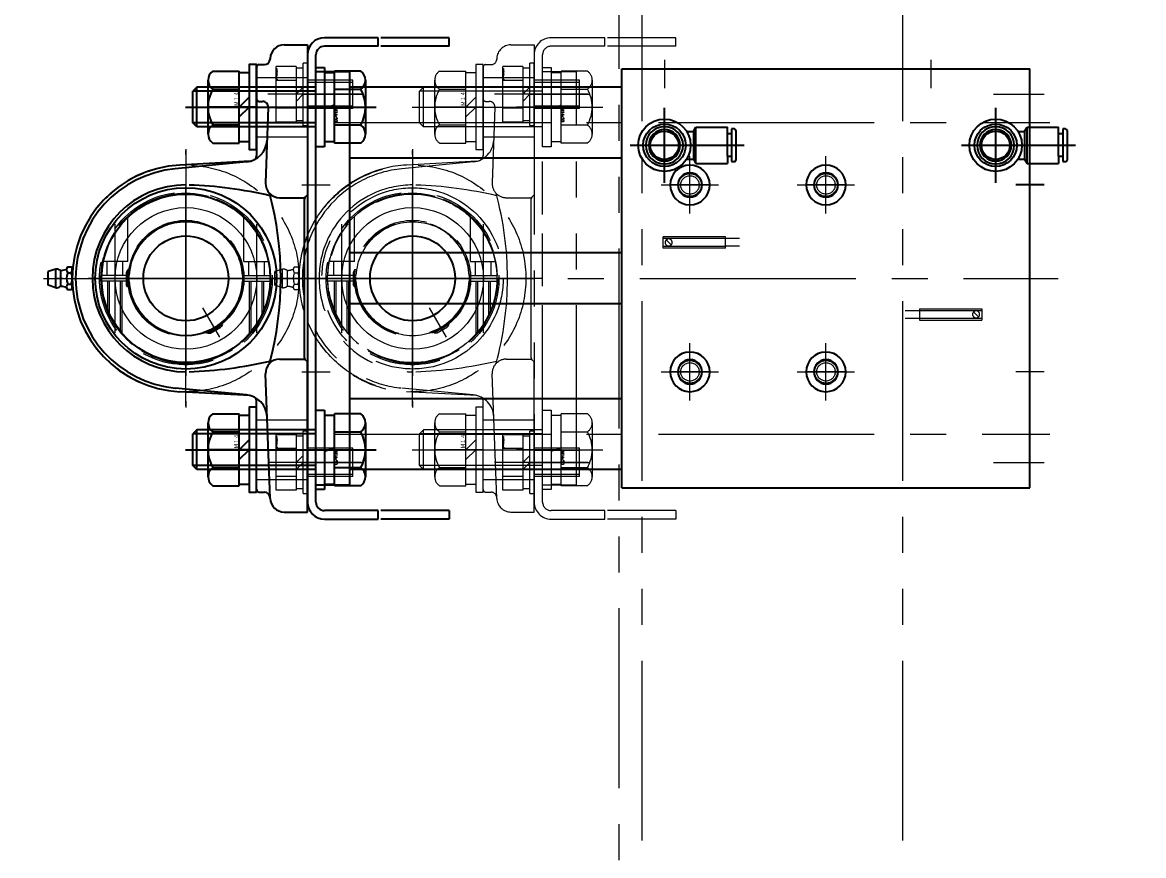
# Model space of a CAD drawing. Header units: millimetres. Extents: x -8731 to 85711, y -14522 to 31379.
# Drawn here: x 57455.9 to 57851.6, y 2133.4 to 2427.6 of the extents above; entities that cross this region are included whole.
import ezdxf
from ezdxf import colors
from ezdxf.entities.mleader import LeaderData, LeaderLine
from ezdxf.enums import TextEntityAlignment as Align
from ezdxf.math import Vec2, Vec3

# ---------------------------------------------------------------- set-up
doc = ezdxf.new("R2010")
doc.units = ezdxf.units.MM
doc.header["$LTSCALE"] = 4
doc.header["$PDMODE"] = 99
doc.header["$PDSIZE"] = 1
for name, pattern in [('CENTER2', [28.575, 19.05, -3.175, 3.175, -3.175]), ('HIDDEN', [9.525, 6.35, -3.175]), ('PHANTOM2', [31.75, 15.875, -3.175, 3.175, -3.175, 3.175, -3.175])]:
    doc.linetypes.add(name, pattern=pattern)
for name, color, linetype, lineweight in [('01_NORMAL', 7, 'Continuous', 25), ('04_HIDDEN', 2, 'HIDDEN', 13), ('05_CENTER', 4, 'CENTER2', 13), ('06_PHANTOM', 2, 'PHANTOM2', 13), ('08_DIM', 3, 'Continuous', 13)]:
    doc.layers.add(name, color=color, linetype=linetype, lineweight=lineweight)
doc.layers.add('10_DRAFT', color=8, linetype='Continuous', lineweight=0, plot=False)
doc.styles.add('KANJI0', font='txt.shx', dxfattribs={"width": 0.9, "height": 30, "bigfont": 'bigfont'})
doc.styles.add('KSS_TXT', font='txt.shx', dxfattribs={"bigfont": 'extfont2.shx'})
doc.styles.add('KSS_TXT_L', font='txt.shx', dxfattribs={"height": 9, "bigfont": 'extfont2.shx'})
doc.styles.get("Standard").update_dxf_attribs({"font": 'txt.shx', "bigfont": 'extfont2.shx'})
doc.dimstyles.new('KSS_DIM', dxfattribs={"dimscale": 3, "dimtxt": 3, "dimasz": 2.5, "dimexe": 1.25, "dimexo": 0.625, "dimtad": 1, "dimdsep": 46, "dimtxsty": 'KSS_TXT', "dimblk": 'OPEN30', "dimcen": 0, "dimazin": 2, "dimtfac": 0.75, "dimtmove": 0, "dimatfit": 3, "dimldrblk": 'OPEN30', "dimfxl": 1, "dimtolj": 1, "dimarcsym": 0})

# ---------------------------------------------------------------- blocks, each defined once
blk = doc.blocks.new('_Open30')
at = {"color": 0, "linetype": 'ByBlock', "lineweight": -2}
for p, q in [((-1, 0.268), (0, 0)), ((0, 0), (-1, -0.268)), ((0, 0), (-1, 0))]:
    blk.add_line(p, q, dxfattribs=at)
blk = doc.blocks.new('*D1106')
at = {"layer": '08_DIM', "color": 0, "lineweight": -2, "transparency": 16777216}
for p, q in [((57772.8, 2837.23), (58102.79, 2837.23)), ((58090.29, 1912.23), (58090.29, 2812.23)), ((57785.3, 1887.23), (58102.79, 1887.23))]:
    blk.add_line(p, q, dxfattribs=at)
at = {"layer": 'Defpoints', "color": 0, "transparency": 16777216}
for p in [(57766.55, 2837.23), (58090.29, 2837.23), (57779.05, 1887.23)]:
    blk.add_point(p, dxfattribs=at)
at = {"layer": '08_DIM', "color": 0, "lineweight": -2, "transparency": 16777216, "xscale": 25, "yscale": 25, "zscale": 25}
for p, rotation in [((58090.29, 2837.23), 90), ((58090.29, 1887.23), 270)]:
    blk.add_blockref('_Open30', p, dxfattribs=dict(at, rotation=rotation))
at = {"layer": '08_DIM', "color": 0, "transparency": 16777216, "insert": (58069.02, 2362.23), "char_height": 30, "attachment_point": 5, "rotation": 90, "style": 'KSS_TXT'}
blk.add_mtext('\\A1;950', dxfattribs=at)
blk = doc.blocks.new('M8Tz_1_1_1')
at = {"color": 0}
for radius in [4, 3.25]:
    blk.add_circle((0, 0), radius, dxfattribs=at)
at = {"layer": '05_CENTER'}
for p, q in [((0, -6.92), (0, 6.92)), ((6.92, 0), (-6.92, 0))]:
    blk.add_line(p, q, dxfattribs=at)
blk = doc.blocks.new('A$C27AD2B2D_1_1_1')
at = {"color": 0}
blk.add_line((2558, 950), (2558, 16), dxfattribs=at)
blk.add_lwpolyline([(2550, 950), (2650, 950), (2650, 16), (2550, 16)], close=True, dxfattribs=at)
for p in [(2575, 483), (2623, 483), (2575, 417), (2623, 417)]:
    blk.add_blockref('M8Tz_1_1_1', p)
blk = doc.blocks.new('MUCAP206Ja_1_1_1')
at = {"color": 0}
for p, q in [((-3.3, 88.8), (-2.4, 91.5)), ((-2.4, 91.5), (2.4, 91.5)), ((3.3, 88.8), (2.4, 91.5)), ((-3.3, 88.8), (3.3, 88.8)), ((-4.04, 83.37), (-4.04, 84.63)), ((-2.8, 87.05), (2.8, 87.05)), ((-2.02, 84.63), (-2.02, 83.37)), ((2.02, 84.63), (2.02, 83.37)), ((4.04, 84.63), (4.04, 83.37)), ((3.03, 83), (-3.03, 83)), ((-3, 63.4), (-2.13, 63.9)), ((3, 63.4), (-3, 63.4)), ((-3, 62.93), (-3, 63.4)), ((-2.45, 63), (-2.45, 63.72)), ((2.13, 63.9), (-2.13, 63.9)), ((3, 63.4), (2.13, 63.9)), ((2.45, 63), (2.45, 63.72)), ((3, 62.93), (3, 63.4)), ((-41.38, 20.25), (-40.04, 45.06)), ((-41.16, 21.47), (-38.73, 46.65)), ((41.16, 21.47), (38.73, 46.65)), ((41.38, 20.25), (40.04, 45.06)), ((-18.84, 35.48), (-19.25, 35.25)), ((-19.25, 35.25), (-16.25, 30.05)), ((-19.25, 35.25), (-19.25, 34.25)), ((-18.63, 34.97), (-19.25, 34.61)), ((-19.25, 34.25), (-17.12, 30.55)), ((-16.25, 30.05), (-17.12, 30.55)), ((-16.18, 30.73), (-16.8, 30.37)), ((-15.84, 30.29), (-16.25, 30.05)), ((-75.5, 17), (-75.5, 15.19)), ((-74.5, 18), (-43.4, 18)), ((74.5, 18), (43.4, 18)), ((62.5, 17), (62.5, 15.82)), ((75.5, 17), (75.5, 15.19)), ((-77.69, 13.18), (-33.69, 14.81)), ((60.43, 13.82), (33.69, 14.81)), ((77.69, 13.18), (77.43, 13.19)), ((-82.5, 8.18), (-82.5, 0)), ((-28.5, 9.81), (-28.5, 1)), ((28.5, 9.81), (28.5, 1)), ((82.5, 8.18), (82.5, 0)), ((-82.5, 0), (-29.5, 0)), ((-29.5, 0), (-28.5, 1)), ((-28.09, 1), (28.09, 1)), ((29.5, 0), (28.5, 1)), ((82.5, 0), (29.5, 0))]:
    blk.add_line(p, q, dxfattribs=at)
for radius in [32, 29.75, 20.25, 15]:
    blk.add_circle((0, 42.9), radius, dxfattribs=at)
for centre, radius, start, end in [((0, 90.01), 1.59, 69.555, 110.445), ((0, 88.8), 3.3, 180, 208.0616), ((-3.62, 86.87), 0.8, 353.8983, 28.0616), ((3.62, 86.87), 0.8, 151.9384, 186.1017), ((0, 88.8), 3.3, 331.9384, 0), ((-3.03, 83.44), 1.56, 49.7398, 130.2602), ((-3.03, 84.56), 1.56, 229.7398, 310.2602), ((-8.79, 87.42), 6, 336.1715, 353.8983), ((0, 79.3), 5.7, 69.2291, 110.7709), ((0, 88.7), 5.7, 249.2291, 290.7709), ((3.03, 83.44), 1.56, 49.7398, 130.2602), ((3.03, 84.56), 1.56, 229.7398, 310.2602), ((8.79, 87.42), 6, 186.1017, 203.8285), ((0, 42.9), 40.1, 3.0846, 176.9154), ((0, 42.9), 38.91, 5.5232, 174.4768), ((0, 42.9), 33, 0, 180), ((112.94, 46.65), 146, 181.901, 193.2451), ((-112.94, 46.65), 146, 346.7549, 358.099), ((-49.13, 22.24), 8, 272.1211, 354.4768), ((49.13, 22.24), 8, 185.5232, 267.8789), ((-74.5, 17), 1, 90, 180), ((-43.4, 20), 2, 270, 312.599), ((43.4, 20), 2, 227.401, 270), ((63.5, 17), 1, 90, 180), ((74.5, 17), 1, 0, 90), ((-77.5, 8.18), 5, 92.1211, 180), ((-77.5, 15.19), 2, 272.1211, 0), ((-33.5, 9.81), 5, 0, 92.1211), ((0, 123.4), 114, 254.7154, 285.2846), ((33.5, 9.81), 5, 87.8789, 180), ((60.5, 15.82), 2, 267.8789, 0), ((77.5, 15.19), 2, 180, 267.8789), ((77.5, 8.18), 5, 0, 87.8789), ((-28.09, 0), 1, 90, 135), ((28.09, 0), 1, 45, 90)]:
    blk.add_arc(centre, radius, start, end, dxfattribs=at)
at = {"layer": '04_HIDDEN', "color": 0}
for p, q in [((-71, 18), (-71, 0)), ((-50, 18), (-50, 0)), ((50, 18), (50, 0)), ((71, 18), (71, 0))]:
    blk.add_line(p, q, dxfattribs=at)
at = {"layer": '05_CENTER', "color": 0}
for p, q in [((0, 93.11), (0, 0)), ((-45.17, 42.9), (45.17, 42.9)), ((-20.78, 30.9), (-10.39, 36.9)), ((-60.5, 23), (-60.5, -5)), ((60.5, 23), (60.5, -5))]:
    blk.add_line(p, q, dxfattribs=at)
at = {"layer": '10_DRAFT'}
blk.add_circle((0, 42.9), 25, dxfattribs=at)
blk = doc.blocks.new('M14Nza_1_1_1')
at = {"color": 0}
for p, q in [((-9.52, 17.1), (9.52, 17.1)), ((-12.7, 15.4), (-12.7, 6.1)), ((-6.35, 6.1), (-6.35, 15.4)), ((6.35, 15.4), (6.35, 6.1)), ((12.7, 15.4), (12.7, 6.1)), ((-12.7, 6.1), (12.7, 6.1)), ((-12.25, 2.6), (-12.25, 6.1)), ((-3.5, 6.1), (0, 2.6)), ((0, 6.1), (3.5, 2.6)), ((12.25, 6.1), (12.25, 2.6))]:
    blk.add_line(p, q, dxfattribs=at)
at = {"color": 0, "linetype": 'CENTER2'}
blk.add_line((0, 0), (0, 17.1), dxfattribs=at)
at = {"color": 0}
blk.add_lwpolyline([(-15, 0), (15, 0), (15, 2.6), (-15, 2.6)], close=True, dxfattribs=at)
for centre, radius, start, end in [((-9.52, 13.29), 3.81, 33.626, 146.374), ((0, 4.4), 12.7, 60, 120), ((9.52, 13.29), 3.81, 33.626, 146.374)]:
    blk.add_arc(centre, radius, start, end, dxfattribs=at)
at = {"layer": '10_DRAFT', "ltscale": 3, "style": 'KANJI0', "width": 0.82}
blk.add_text('Ｍ１４', height=1.5, dxfattribs=at).set_placement((0.39, 6.2))
blk = doc.blocks.new('A$C05FE0EC2_1_1_1')
at = {"color": 0, "linetype": 'CENTER2'}
blk.add_line((0, -19), (0, 14), dxfattribs=at)
at = {"color": 0}
for p, q in [((-9.81, 11), (9.81, 11)), ((-9.81, 4), (-9.81, 11)), ((-4.91, 4), (-4.91, 11)), ((4.91, 4), (4.91, 11)), ((9.81, 4), (9.81, 11)), ((9.81, 4), (-9.81, 4)), ((-9.25, 4), (-9.25, 1.5)), ((0, 1.5), (-2.5, 4)), ((0, 4), (2.5, 1.5)), ((9.25, 1.5), (9.25, 4)), ((-11, 1.5), (11, 1.5)), ((-11, 1.5), (-11, 0)), ((-11, 0), (11, 0)), ((11, 0), (11, 1.5))]:
    blk.add_line(p, q, dxfattribs=at)
at = {"color": 0, "linetype": 'HIDDEN'}
for p, q in [((-5, -16), (-5, 0)), ((-4.19, -16), (-4.19, 0)), ((4.19, -16), (4.19, 0)), ((5, -16), (5, 0)), ((-5, -16), (5, -16))]:
    blk.add_line(p, q, dxfattribs=at)
at = {"layer": '10_DRAFT', "style": 'KSS_TXT_L'}
blk.add_text('BT-M10x20L,SW,PW', height=0.3, dxfattribs=at).set_placement((5.16, 10.66))
blk = doc.blocks.new('A$C2B91780A_1_1_1')
at = {"color": 0, "linetype": 'CENTER2'}
blk.add_line((0, 46.09), (0, -21.25), dxfattribs=at)
at = {"color": 0}
for p, q in [((-7, 42.1), (-5.6, 43.5)), ((-7, 0), (-7, 42.1)), ((-7, 42.1), (7, 42.1)), ((-5.6, 43.5), (5.6, 43.5)), ((-5.6, 0), (-5.6, 43.5)), ((7, 42.1), (5.6, 43.5)), ((5.6, 0), (5.6, 43.5)), ((7, 0), (7, 42.1)), ((-14, -3), (-14, 0)), ((-14, 0), (14, 0)), ((14, 0), (14, -3)), ((14, -3), (-14, -3)), ((-12.25, -6.5), (-12.25, -3)), ((0.64, -6.5), (-0.64, -3)), ((12.25, -3), (12.25, -6.5)), ((-12.7, -15.8), (-12.7, -6.5)), ((-12.7, -6.5), (12.7, -6.5)), ((-6.35, -15.8), (-6.35, -6.5)), ((6.35, -6.5), (6.35, -15.8)), ((12.7, -15.8), (12.7, -6.5)), ((9.52, -17.5), (-9.52, -17.5))]:
    blk.add_line(p, q, dxfattribs=at)
for centre, radius, start, end in [((-9.52, -13.69), 3.81, 213.626, 326.374), ((0, -4.8), 12.7, 240, 300), ((9.52, -13.69), 3.81, 213.626, 326.374)]:
    blk.add_arc(centre, radius, start, end, dxfattribs=at)
at = {"layer": '10_DRAFT', "ltscale": 3, "style": 'KANJI0', "width": 0.82}
blk.add_text('M14x50', height=1, rotation=180, dxfattribs=at).set_placement((-0.53, -6.6))
blk = doc.blocks.new('A$C197C4387_1_1_1')
at = {"color": 0}
for p, q in [((25, 85), (6, 85)), ((25, 82), (25, 85)), ((50, 85), (25.84, 85)), ((50, 82), (50, 85)), ((25, 82), (6, 82)), ((50, 82), (25.84, 82)), ((0, 79), (0, -79)), ((3, -79), (3, 79)), ((25, -82), (6, -82)), ((25, -85), (25, -82)), ((50, -82), (25.84, -82)), ((50, -82), (50, -85)), ((6, -85), (25, -85)), ((50, -85), (25.84, -85))]:
    blk.add_line(p, q, dxfattribs=at)
for centre, radius, start, end in [((6, 79), 6, 90, 180), ((6, 79), 3, 90, 180), ((6, -79), 6, 180, 270), ((6, -79), 3, 180, 270)]:
    blk.add_arc(centre, radius, start, end, dxfattribs=at)
at = {"layer": '05_CENTER'}
for p, q in [((9.23, 65), (-6.22, 65)), ((9.23, 60.5), (-6.22, 60.5)), ((9.23, -60.5), (-6.22, -60.5)), ((9.23, -65), (-6.22, -65))]:
    blk.add_line(p, q, dxfattribs=at)
blk = doc.blocks.new('A$C6FDC4AF3_1_1_1')
at = {"color": 0}
for radius in [40, 30.5, 20.5]:
    blk.add_circle((0, 0), radius, dxfattribs=at)
at = {"layer": '05_CENTER'}
for p, q in [((0, -45.6), (0, 45.6)), ((45.6, 0), (-45.6, 0))]:
    blk.add_line(p, q, dxfattribs=at)
blk = doc.blocks.new('A$C6A332CFA_1_1_1')
at = {"color": 0}
for radius in [30, 20]:
    blk.add_circle((0, 0), radius, dxfattribs=at)
at = {"layer": '01_NORMAL'}
blk.add_circle((0, 0), 15, dxfattribs=at)
at = {"layer": '10_DRAFT'}
for p, q in [((0, -34.46), (0, 34.46)), ((34.46, 0), (-34.46, 0))]:
    blk.add_line(p, q, dxfattribs=at)
blk = doc.blocks.new('SCSPJ40-12a_1_1')
at = {"color": 0}
for p, q in [((-1, 19.97), (-1, 29.98)), ((1, 19.97), (1, 29.98)), ((-1, -19.97), (-1, -29.98)), ((1, -19.97), (1, -29.98))]:
    blk.add_line(p, q, dxfattribs=at)
for radius, start, end in [(30, 91.9102, 268.0898), (30, 271.9102, 88.0898), (20, 92.866, 267.134), (20, 272.866, 87.134)]:
    blk.add_arc((0, 0), radius, start, end, dxfattribs=at)
at = {"layer": '04_HIDDEN', "color": 0}
for p, q in [((1, 27.75), (6, 27.75)), ((6, 20.5), (6, 29.39)), ((-13.18, 26.95), (-1, 26.95)), ((-11.99, 27.5), (-1, 27.5)), ((-19.84, 22.5), (-1, 22.5)), ((-19.2, 23.05), (-1, 23.05)), ((1, 22.25), (6, 22.25)), ((6, 20.5), (21.9, 20.5)), ((-19.84, -22.5), (-1, -22.5)), ((-19.2, -23.05), (-1, -23.05)), ((1, -22.25), (6, -22.25)), ((6, -20.5), (6, -29.39)), ((6, -20.5), (21.9, -20.5)), ((-13.18, -26.95), (-1, -26.95)), ((-11.99, -27.5), (-1, -27.5)), ((1, -27.75), (6, -27.75))]:
    blk.add_line(p, q, dxfattribs=at)
at = {"layer": '05_CENTER', "color": 0}
for p, q in [((0, 32.3), (0, -32.3)), ((-19.19, 25), (19.19, 25)), ((-32.3, 0), (32.3, 0)), ((-19.19, -25), (19.19, -25))]:
    blk.add_line(p, q, dxfattribs=at)
blk = doc.blocks.new('A$C235153E3_1_1')
for name in ['A$C6FDC4AF3_1_1_1', 'A$C6A332CFA_1_1_1']:
    blk.add_blockref(name, (0, 0))
at = {"color": 4}
blk.add_blockref('SCSPJ40-12a_1_1', (0, 0), dxfattribs=at)
blk = doc.blocks.new('A$C1B385A3F_1_1_1')
blk.add_blockref('A$C197C4387_1_1_1', (42.9, 0))
at = {"color": 4, "rotation": 90}
blk.add_blockref('MUCAP206Ja_1_1_1', (42.9, 0), dxfattribs=at)
at = {"rotation": 90}
for name, p in [('M14Nza_1_1_1', (24.9, 60.5)), ('A$C2B91780A_1_1_1', (45.9, 60.5)), ('A$C2B91780A_1_1_1', (45.9, -60.5)), ('M14Nza_1_1_1', (24.9, -60.5))]:
    blk.add_blockref(name, p, dxfattribs=at)
at = {"layer": '04_HIDDEN', "rotation": 90}
for name, p in [('A$C05FE0EC2_1_1_1', (42.9, 65)), ('A$C235153E3_1_1', (0, 0)), ('A$C05FE0EC2_1_1_1', (42.9, -65))]:
    blk.add_blockref(name, p, dxfattribs=at)
blk = doc.blocks.new('AS2201F-02-06c_1_1')
at = {"color": 0, "linetype": 'CENTER2'}
for p, q in [((0, 13.26), (0, -13.24)), ((12.09, 0), (-28.16, 0))]:
    blk.add_line(p, q, dxfattribs=at)
at = {"color": 0}
for p, q in [((-25.2, 0), (-25.2, 5.25)), ((-23.7, 5.75), (-24.7, 5.75)), ((-23.7, 4), (-23.7, 5.75)), ((-23.7, 4), (-22.2, 4)), ((-23.7, -5.75), (-23.7, 4)), ((-22.2, 4.35), (-22.2, 6.4)), ((-11.1, 6.4), (-22.2, 6.4)), ((-22.2, 3.88), (-22.2, 4.35)), ((-11.1, 6.4), (-11.1, -6.4)), ((-10.23, 4.9), (-11.1, 6.4)), ((-10.23, -4.9), (-10.23, 4.9)), ((-7.85, 4.9), (-10.23, 4.9)), ((-25.2, -5.25), (-25.2, 0)), ((-22.2, 3.88), (-22.2, -6.4)), ((-24.7, -5.75), (-23.7, -5.75)), ((-23.7, -4), (-22.2, -4)), ((-11.1, -6.4), (-22.2, -6.4)), ((-10.23, -4.9), (-11.1, -6.4)), ((-7.85, -4.9), (-10.23, -4.9))]:
    blk.add_line(p, q, dxfattribs=at)
for radius in [9.25, 7.5, 5]:
    blk.add_circle((0, 0), radius, dxfattribs=at)
for centre, start, end in [((-24.7, 5.25), 90, 180), ((-24.7, -5.25), 180, 270)]:
    blk.add_arc(centre, 0.5, start, end, dxfattribs=at)
blk = doc.blocks.new('MGPM50-100Za_1_1')
at = {"color": 0}
for p, q in [((0, 73), (0, -73)), ((12, 73), (0, 73)), ((12, 73), (12, -73)), ((108, 74), (252, 74)), ((108, 74), (108, -74)), ((252, 74), (252, -74)), ((108, 67.5), (12, 67.5)), ((108, 42.5), (12, 42.5)), ((108, 9), (12, 9)), ((108, -9), (12, -9)), ((257, -33), (247, -33)), ((108, -42.5), (12, -42.5)), ((108, -67.5), (12, -67.5)), ((12, -73), (0, -73)), ((108, -74), (252, -74))]:
    blk.add_line(p, q, dxfattribs=at)
for centre, radius in [((132, 33), 7), ((180, 33), 7), ((132, 33), 4.3), ((180, 33), 4.3), ((132, -33), 7), ((180, -33), 7), ((132, -33), 4.3), ((180, -33), 4.3), ((123, -47), 6.58), ((123, -47), 5.54), ((239.9, -47), 6.58), ((239.9, -47), 5.54)]:
    blk.add_circle(centre, radius, dxfattribs=at)
at = {"layer": '04_HIDDEN', "color": 0}
for p, q in [((208, 14.05), (213, 14.05)), ((213, 10.7), (213, 14.7)), ((213, 14.7), (235, 14.7)), ((213, 14.1), (235, 14.1)), ((233.88, 13.58), (232.12, 11.82)), ((235, 10.7), (235, 14.7)), ((208, 11.35), (213, 11.35)), ((213, 11.3), (235, 11.3)), ((213, 10.7), (235, 10.7)), ((122.5, -10.7), (122.5, -14.7)), ((144.5, -10.7), (122.5, -10.7)), ((144.5, -11.3), (122.5, -11.3)), ((123.62, -13.58), (125.38, -11.82)), ((144.5, -10.7), (144.5, -14.7)), ((149.5, -11.35), (144.5, -11.35)), ((144.5, -14.1), (122.5, -14.1)), ((144.5, -14.7), (122.5, -14.7)), ((149.5, -14.05), (144.5, -14.05))]:
    blk.add_line(p, q, dxfattribs=at)
for centre in [(233, 12.7), (124.5, -12.7)]:
    blk.add_circle(centre, 1.25, dxfattribs=at)
at = {"layer": '05_CENTER', "color": 0}
for p, q in [((-4.67, 65), (16.33, 65)), ((75.33, 65), (96.33, 65)), ((239.18, 65), (257, 65)), ((6.54, 55), (259.03, 55)), ((132, 43.12), (132, 22.88)), ((180, 43.12), (180, 22.88)), ((-5, 33), (5, 33)), ((121.88, 33), (142.12, 33)), ((169.88, 33), (190.12, 33)), ((257, 33), (247, 33)), ((0, 0), (262, 0)), ((132, -22.88), (132, -43.12)), ((180, -22.88), (180, -43.12)), ((-5, -33), (5, -33)), ((121.88, -33), (142.12, -33)), ((169.88, -33), (190.12, -33)), ((123, -38.15), (123, -55.85)), ((239.9, -38.15), (239.9, -55.85)), ((114.15, -47), (131.85, -47)), ((231.05, -47), (248.75, -47)), ((6.54, -55), (259.03, -55)), ((-4.67, -65), (16.33, -65)), ((75.33, -65), (96.33, -65)), ((123, -77.18), (123, -67.18)), ((217, -77.18), (217, -67.18)), ((239.18, -65), (257, -65))]:
    blk.add_line(p, q, dxfattribs=at)
at = {"layer": '06_PHANTOM', "color": 0}
for p, q in [((80, 73), (80, -73)), ((92, 73), (80, 73)), ((92, 73), (92, -73)), ((92, -73), (80, -73))]:
    blk.add_line(p, q, dxfattribs=at)
at = {"color": 0, "xscale": -1}
for p in [(123, -47.01), (239.9, -47.01)]:
    blk.add_blockref('AS2201F-02-06c_1_1', p, dxfattribs=at)
blk = doc.blocks.new('A$C47A61A3A_1_1')
blk.add_blockref('A$C1B385A3F_1_1_1', (-177.9, -33))
at = {"color": 4, "xscale": -1, "rotation": 180}
blk.add_blockref('MGPM50-100Za_1_1', (-132, -33), dxfattribs=at)
at = {"layer": '06_PHANTOM'}
blk.add_blockref('A$C1B385A3F_1_1_1', (-97.9, -33), dxfattribs=at)
blk = doc.blocks.new('AM_BALLOON1')
at = {"transparency": 16777216}
blk.add_circle((0, 0), 5, dxfattribs=at)
blk.add_attdef('B_NUMBER', text='', height=3, dxfattribs=at).set_placement((0, 0), align=Align.MIDDLE_CENTER)
blk = doc.blocks.new('_OPEN')
at = {"color": 0, "linetype": 'ByBlock'}
for p, q in [((-1, 0.167), (0, 0)), ((0, 0), (-1, -0.167)), ((0, 0), (-1, 0))]:
    blk.add_line(p, q, dxfattribs=at)

msp = doc.modelspace()

# ---------------------------------------------------------------- block references
msp.add_blockref('A$C47A61A3A_1_1', (57691.54531, 2370.22648))
at = {"layer": '06_PHANTOM'}
msp.add_blockref('A$C27AD2B2D_1_1_1', (55116.54531, 1887.22648), dxfattribs=at)

# ---------------------------------------------------------------- dimensions: what is measured, and where the dimension line sits
at = {"layer": '08_DIM'}
dim = msp.add_linear_dim(base=(58090.292, 2837.22648), p1=(57779.04531, 1887.22648), p2=(57766.54531, 2837.22648), angle=90, dimstyle='KSS_DIM', override={"dimscale": 10}, dxfattribs=at)
dim.commit()
dim.dimension.update_dxf_attribs({"geometry": '*D1106', "text_midpoint": (58069.02116, 2362.22648)})

# ---------------------------------------------------------------- leaders
ml = msp.add_multileader_block('Standard', dxfattribs=at)
ml.set_content('AM_BALLOON1', color=256, scale=15)
ml.set_attribute('B_NUMBER', 'D', width=0)
ml.set_leader_properties(color=256, linetype='ByLayer', lineweight=-1)
ml.set_arrow_properties(name='OPEN')
ml.build(insert=Vec2(0, 0))
ml.multileader.update_dxf_attribs({"leader_type": 0, "has_dogleg": 0, "text_right_attachment_type": 6, "dogleg_length": 0, "arrow_head_size": 30, "scale": 15, "block_connection_type": 1})
ctx = ml.context
ctx.base_point, ctx.scale, ctx.char_height, ctx.arrow_head_size, ctx.landing_gap_size, ctx.plane_origin = Vec3(71378.15101, 6803.23474), 15, 60, 30, 30, Vec3(71378.15101, 6803.23474)
ctx.right_attachment, ctx.attachment_type = 6, 1
notes = []
notes.append((ctx, [(0, (0, 0, 0), (0, 0), (1, 0), 1, [])]))
ctx.block.insert = Vec3(71378.15101, 6803.23474)
ml = msp.add_multileader_block('Standard', dxfattribs=at)
ml.set_content('AM_BALLOON1', color=256, scale=15)
ml.set_attribute('B_NUMBER', 'A', width=0)
ml.set_leader_properties(color=256, linetype='ByLayer', lineweight=-1)
ml.set_arrow_properties(name='OPEN')
ml.build(insert=Vec2(0, 0))
ml.multileader.update_dxf_attribs({"leader_type": 0, "has_dogleg": 0, "text_right_attachment_type": 6, "dogleg_length": 0, "arrow_head_size": 30, "scale": 15, "block_connection_type": 1})
ctx = ml.context
ctx.base_point, ctx.scale, ctx.char_height, ctx.arrow_head_size, ctx.landing_gap_size, ctx.plane_origin = Vec3(74152.51725, 3585.67818), 15, 60, 30, 30, Vec3(74152.51725, 3585.67818)
ctx.right_attachment, ctx.attachment_type = 6, 1
notes.append((ctx, [(0, (0, 0, 0), (0, 0), (1, 0), 1, [])]))
ctx.block.insert = Vec3(74152.51725, 3585.67818)
ml = msp.add_multileader_block('Standard', dxfattribs=at)
ml.set_content('AM_BALLOON1', color=256, scale=15)
ml.set_attribute('B_NUMBER', 'C', width=0)
ml.set_leader_properties(color=256, linetype='ByLayer', lineweight=-1)
ml.set_arrow_properties(name='OPEN')
ml.build(insert=Vec2(0, 0))
ml.multileader.update_dxf_attribs({"leader_type": 0, "has_dogleg": 0, "text_right_attachment_type": 6, "dogleg_length": 0, "arrow_head_size": 30, "scale": 15, "block_connection_type": 1})
ctx = ml.context
ctx.base_point, ctx.scale, ctx.char_height, ctx.arrow_head_size, ctx.landing_gap_size, ctx.plane_origin = Vec3(75922.97109, 3336.04157), 15, 60, 30, 30, Vec3(75922.97109, 3336.04157)
ctx.right_attachment, ctx.attachment_type = 6, 1
notes.append((ctx, [(0, (0, 0, 0), (0, 0), (1, 0), 1, [])]))
ctx.block.insert = Vec3(75922.97109, 3336.04157)
ml = msp.add_multileader_block('Standard', dxfattribs=at)
ml.set_content('AM_BALLOON1', color=256, scale=15)
ml.set_attribute('B_NUMBER', 'B', width=0)
ml.set_leader_properties(color=256, linetype='ByLayer', lineweight=-1)
ml.set_arrow_properties(name='OPEN')
ml.build(insert=Vec2(0, 0))
ml.multileader.update_dxf_attribs({"leader_type": 0, "has_dogleg": 0, "text_right_attachment_type": 6, "dogleg_length": 0, "arrow_head_size": 30, "scale": 15, "block_connection_type": 1})
ctx = ml.context
ctx.base_point, ctx.scale, ctx.char_height, ctx.arrow_head_size, ctx.landing_gap_size, ctx.plane_origin = Vec3(67070.6429, 3097.55674), 15, 60, 30, 30, Vec3(67070.6429, 3097.55674)
ctx.right_attachment, ctx.attachment_type = 6, 1
notes.append((ctx, [(0, (0, 0, 0), (0, 0), (1, 0), 1, [])]))
ctx.block.insert = Vec3(67070.6429, 3097.55674)
ml = msp.add_multileader_block('Standard', dxfattribs=at)
ml.set_content('AM_BALLOON1', color=256, scale=15)
ml.set_attribute('B_NUMBER', 'J', width=0)
ml.set_leader_properties(color=256, linetype='ByLayer', lineweight=-1)
ml.set_arrow_properties(name='OPEN')
ml.build(insert=Vec2(0, 0))
ml.multileader.update_dxf_attribs({"leader_type": 0, "has_dogleg": 0, "text_right_attachment_type": 6, "dogleg_length": 0, "arrow_head_size": 30, "scale": 15, "block_connection_type": 1})
ctx = ml.context
ctx.base_point, ctx.scale, ctx.char_height, ctx.arrow_head_size, ctx.landing_gap_size, ctx.plane_origin = Vec3(74177.16998, 3066.07102), 15, 60, 30, 30, Vec3(74177.16998, 3066.07102)
ctx.right_attachment, ctx.attachment_type = 6, 1
notes.append((ctx, [(0, (0, 0, 0), (0, 0), (1, 0), 1, [])]))
ctx.block.insert = Vec3(74177.16998, 3066.07102)
ml = msp.add_multileader_block('Standard', dxfattribs=at)
ml.set_content('AM_BALLOON1', color=256, scale=15)
ml.set_attribute('B_NUMBER', 'M', width=0)
ml.set_leader_properties(color=256, linetype='ByLayer', lineweight=-1)
ml.set_arrow_properties(name='OPEN')
ml.build(insert=Vec2(0, 0))
ml.multileader.update_dxf_attribs({"leader_type": 0, "has_dogleg": 0, "text_right_attachment_type": 6, "dogleg_length": 0, "arrow_head_size": 30, "scale": 15, "block_connection_type": 1})
ctx = ml.context
ctx.base_point, ctx.scale, ctx.char_height, ctx.arrow_head_size, ctx.landing_gap_size, ctx.plane_origin = Vec3(69659.19245, 2969.93556), 15, 60, 30, 30, Vec3(69674.9433, 2742.80924)
ctx.right_attachment, ctx.attachment_type = 6, 1
notes.append((ctx, [(0, (0, 0, 0), (0, 0), (1, 0), 1, [])]))
ctx.block.insert = Vec3(69659.19245, 2969.93556)
ml = msp.add_multileader_block('Standard', dxfattribs=at)
ml.set_content('AM_BALLOON1', color=256, scale=15)
ml.set_attribute('B_NUMBER', 'G', width=0)
ml.set_leader_properties(color=256, linetype='ByLayer', lineweight=-1)
ml.set_arrow_properties(name='OPEN')
ml.build(insert=Vec2(0, 0))
ml.multileader.update_dxf_attribs({"leader_type": 0, "has_dogleg": 0, "text_right_attachment_type": 6, "dogleg_length": 0, "arrow_head_size": 30, "scale": 15, "block_connection_type": 1})
ctx = ml.context
ctx.base_point, ctx.scale, ctx.char_height, ctx.arrow_head_size, ctx.landing_gap_size, ctx.plane_origin = Vec3(77538.8127, 2880.80037), 15, 60, 30, 30, Vec3(77538.8127, 2880.80037)
ctx.right_attachment, ctx.attachment_type = 6, 1
notes.append((ctx, [(0, (0, 0, 0), (0, 0), (1, 0), 1, [])]))
ctx.block.insert = Vec3(77538.8127, 2880.80037)
ml = msp.add_multileader_block('Standard', dxfattribs=at)
ml.set_content('AM_BALLOON1', color=256, scale=15)
ml.set_attribute('B_NUMBER', 'H', width=0)
ml.set_leader_properties(color=256, linetype='ByLayer', lineweight=-1)
ml.set_arrow_properties(name='OPEN')
ml.build(insert=Vec2(0, 0))
ml.multileader.update_dxf_attribs({"leader_type": 0, "has_dogleg": 0, "text_right_attachment_type": 6, "dogleg_length": 0, "arrow_head_size": 30, "scale": 15, "block_connection_type": 1})
ctx = ml.context
ctx.base_point, ctx.scale, ctx.char_height, ctx.arrow_head_size, ctx.landing_gap_size, ctx.plane_origin = Vec3(77409.17981, 2739.35861), 15, 60, 30, 30, Vec3(77409.17981, 2739.35861)
ctx.right_attachment, ctx.attachment_type = 6, 1
notes.append((ctx, [(0, (0, 0, 0), (0, 0), (1, 0), 1, [])]))
ctx.block.insert = Vec3(77409.17981, 2739.35861)
ml = msp.add_multileader_block('Standard', dxfattribs=at)
ml.set_content('AM_BALLOON1', color=256, scale=15)
ml.set_attribute('B_NUMBER', 'T', width=0)
ml.set_leader_properties(color=256, linetype='ByLayer', lineweight=-1)
ml.set_arrow_properties(name='OPEN')
ml.build(insert=Vec2(0, 0))
ml.multileader.update_dxf_attribs({"leader_type": 0, "has_dogleg": 0, "text_right_attachment_type": 6, "dogleg_length": 0, "arrow_head_size": 30, "scale": 15, "block_connection_type": 1})
ctx = ml.context
ctx.base_point, ctx.scale, ctx.char_height, ctx.arrow_head_size, ctx.landing_gap_size, ctx.plane_origin = Vec3(69663.53863, 2690.4948), 15, 60, 30, 30, Vec3(69679.28947, 2463.36848)
ctx.right_attachment, ctx.attachment_type = 6, 1
notes.append((ctx, [(0, (0, 0, 0), (0, 0), (1, 0), 1, [])]))
ctx.block.insert = Vec3(69663.53863, 2690.4948)
ml = msp.add_multileader_block('Standard', dxfattribs=at)
ml.set_content('AM_BALLOON1', color=256, scale=15)
ml.set_attribute('B_NUMBER', 'AM', width=0)
ml.set_leader_properties(color=256, linetype='ByLayer', lineweight=-1)
ml.set_arrow_properties(name='OPEN')
ml.build(insert=Vec2(0, 0))
ml.multileader.update_dxf_attribs({"leader_type": 0, "has_dogleg": 0, "text_right_attachment_type": 6, "dogleg_length": 0, "arrow_head_size": 30, "scale": 15, "block_connection_type": 1})
ctx = ml.context
ctx.base_point, ctx.scale, ctx.char_height, ctx.arrow_head_size, ctx.landing_gap_size, ctx.plane_origin = Vec3(69364.15067, 2664.56717), 15, 60, 30, 30, Vec3(69364.15067, 2664.56717)
ctx.right_attachment, ctx.attachment_type = 6, 1
notes.append((ctx, [(0, (0, 0, 0), (0, 0), (1, 0), 1, [])]))
ctx.block.insert = Vec3(69364.15067, 2664.56717)
ml = msp.add_multileader_block('Standard', dxfattribs=at)
ml.set_content('AM_BALLOON1', color=256, scale=15)
ml.set_attribute('B_NUMBER', 'AL', width=0)
ml.set_leader_properties(color=256, linetype='ByLayer', lineweight=-1)
ml.set_arrow_properties(name='OPEN')
ml.build(insert=Vec2(0, 0))
ml.multileader.update_dxf_attribs({"leader_type": 0, "has_dogleg": 0, "text_right_attachment_type": 6, "dogleg_length": 0, "arrow_head_size": 30, "scale": 15, "block_connection_type": 1})
ctx = ml.context
ctx.base_point, ctx.scale, ctx.char_height, ctx.arrow_head_size, ctx.landing_gap_size, ctx.plane_origin = Vec3(69214.42103, 2664.56717), 15, 60, 30, 30, Vec3(69214.42103, 2664.56717)
ctx.right_attachment, ctx.attachment_type = 6, 1
notes.append((ctx, [(0, (0, 0, 0), (0, 0), (1, 0), 1, [])]))
ctx.block.insert = Vec3(69214.42103, 2664.56717)
ml = msp.add_multileader_block('Standard', dxfattribs=at)
ml.set_content('AM_BALLOON1', color=256, scale=15)
ml.set_attribute('B_NUMBER', 'I', width=0)
ml.set_leader_properties(color=256, linetype='ByLayer', lineweight=-1)
ml.set_arrow_properties(name='OPEN')
ml.build(insert=Vec2(0, 0))
ml.multileader.update_dxf_attribs({"leader_type": 0, "has_dogleg": 0, "text_right_attachment_type": 6, "dogleg_length": 0, "arrow_head_size": 30, "scale": 15, "block_connection_type": 1})
ctx = ml.context
ctx.base_point, ctx.scale, ctx.char_height, ctx.arrow_head_size, ctx.landing_gap_size, ctx.plane_origin = Vec3(77551.89496, 2589.59678), 15, 60, 30, 30, Vec3(77551.89496, 2589.59678)
ctx.right_attachment, ctx.attachment_type = 6, 1
notes.append((ctx, [(0, (0, 0, 0), (0, 0), (1, 0), 1, [])]))
ctx.block.insert = Vec3(77551.89496, 2589.59678)
ml = msp.add_multileader_block('Standard', dxfattribs=at)
ml.set_content('AM_BALLOON1', color=256, scale=6.25)
ml.set_attribute('B_NUMBER', '120', width=0)
ml.set_leader_properties(color=256, linetype='ByLayer', lineweight=-1)
ml.set_arrow_properties(name='OPEN')
ml.build(insert=Vec2(0, 0))
ml.multileader.update_dxf_attribs({"leader_type": 0, "has_dogleg": 0, "text_right_attachment_type": 6, "dogleg_length": 0, "arrow_head_size": 12.5, "scale": 2.5, "block_connection_type": 1})
ctx = ml.context
ctx.base_point, ctx.scale, ctx.char_height, ctx.arrow_head_size, ctx.landing_gap_size, ctx.plane_origin = Vec3(82283.06772, 2548.57113), 2.5, 25, 12.5, 12.5, Vec3(82283.06772, 2548.57113)
ctx.right_attachment, ctx.attachment_type = 6, 1
notes.append((ctx, [(0, (0, 0, 0), (0, 0), (1, 0), 1, [])]))
ctx.block.insert = Vec3(82283.06772, 2548.57113)
for ctx, leaders in notes:
    for number, flags, end, landing, length, lines in leaders:
        leader = LeaderData()
        leader.index, (leader.has_last_leader_line, leader.has_dogleg_vector, leader.attachment_direction) = number, flags
        leader.last_leader_point, leader.dogleg_vector, leader.dogleg_length = Vec3(end), Vec3(landing), length
        for number, points, colour, breaks in lines:
            line = LeaderLine()
            line.index, line.vertices, line.color, line.breaks = number, Vec3.list(points), colors.encode_raw_color(colour), breaks
            leader.lines.append(line)
        ctx.leaders.append(leader)

doc.saveas('drawing.dxf')
